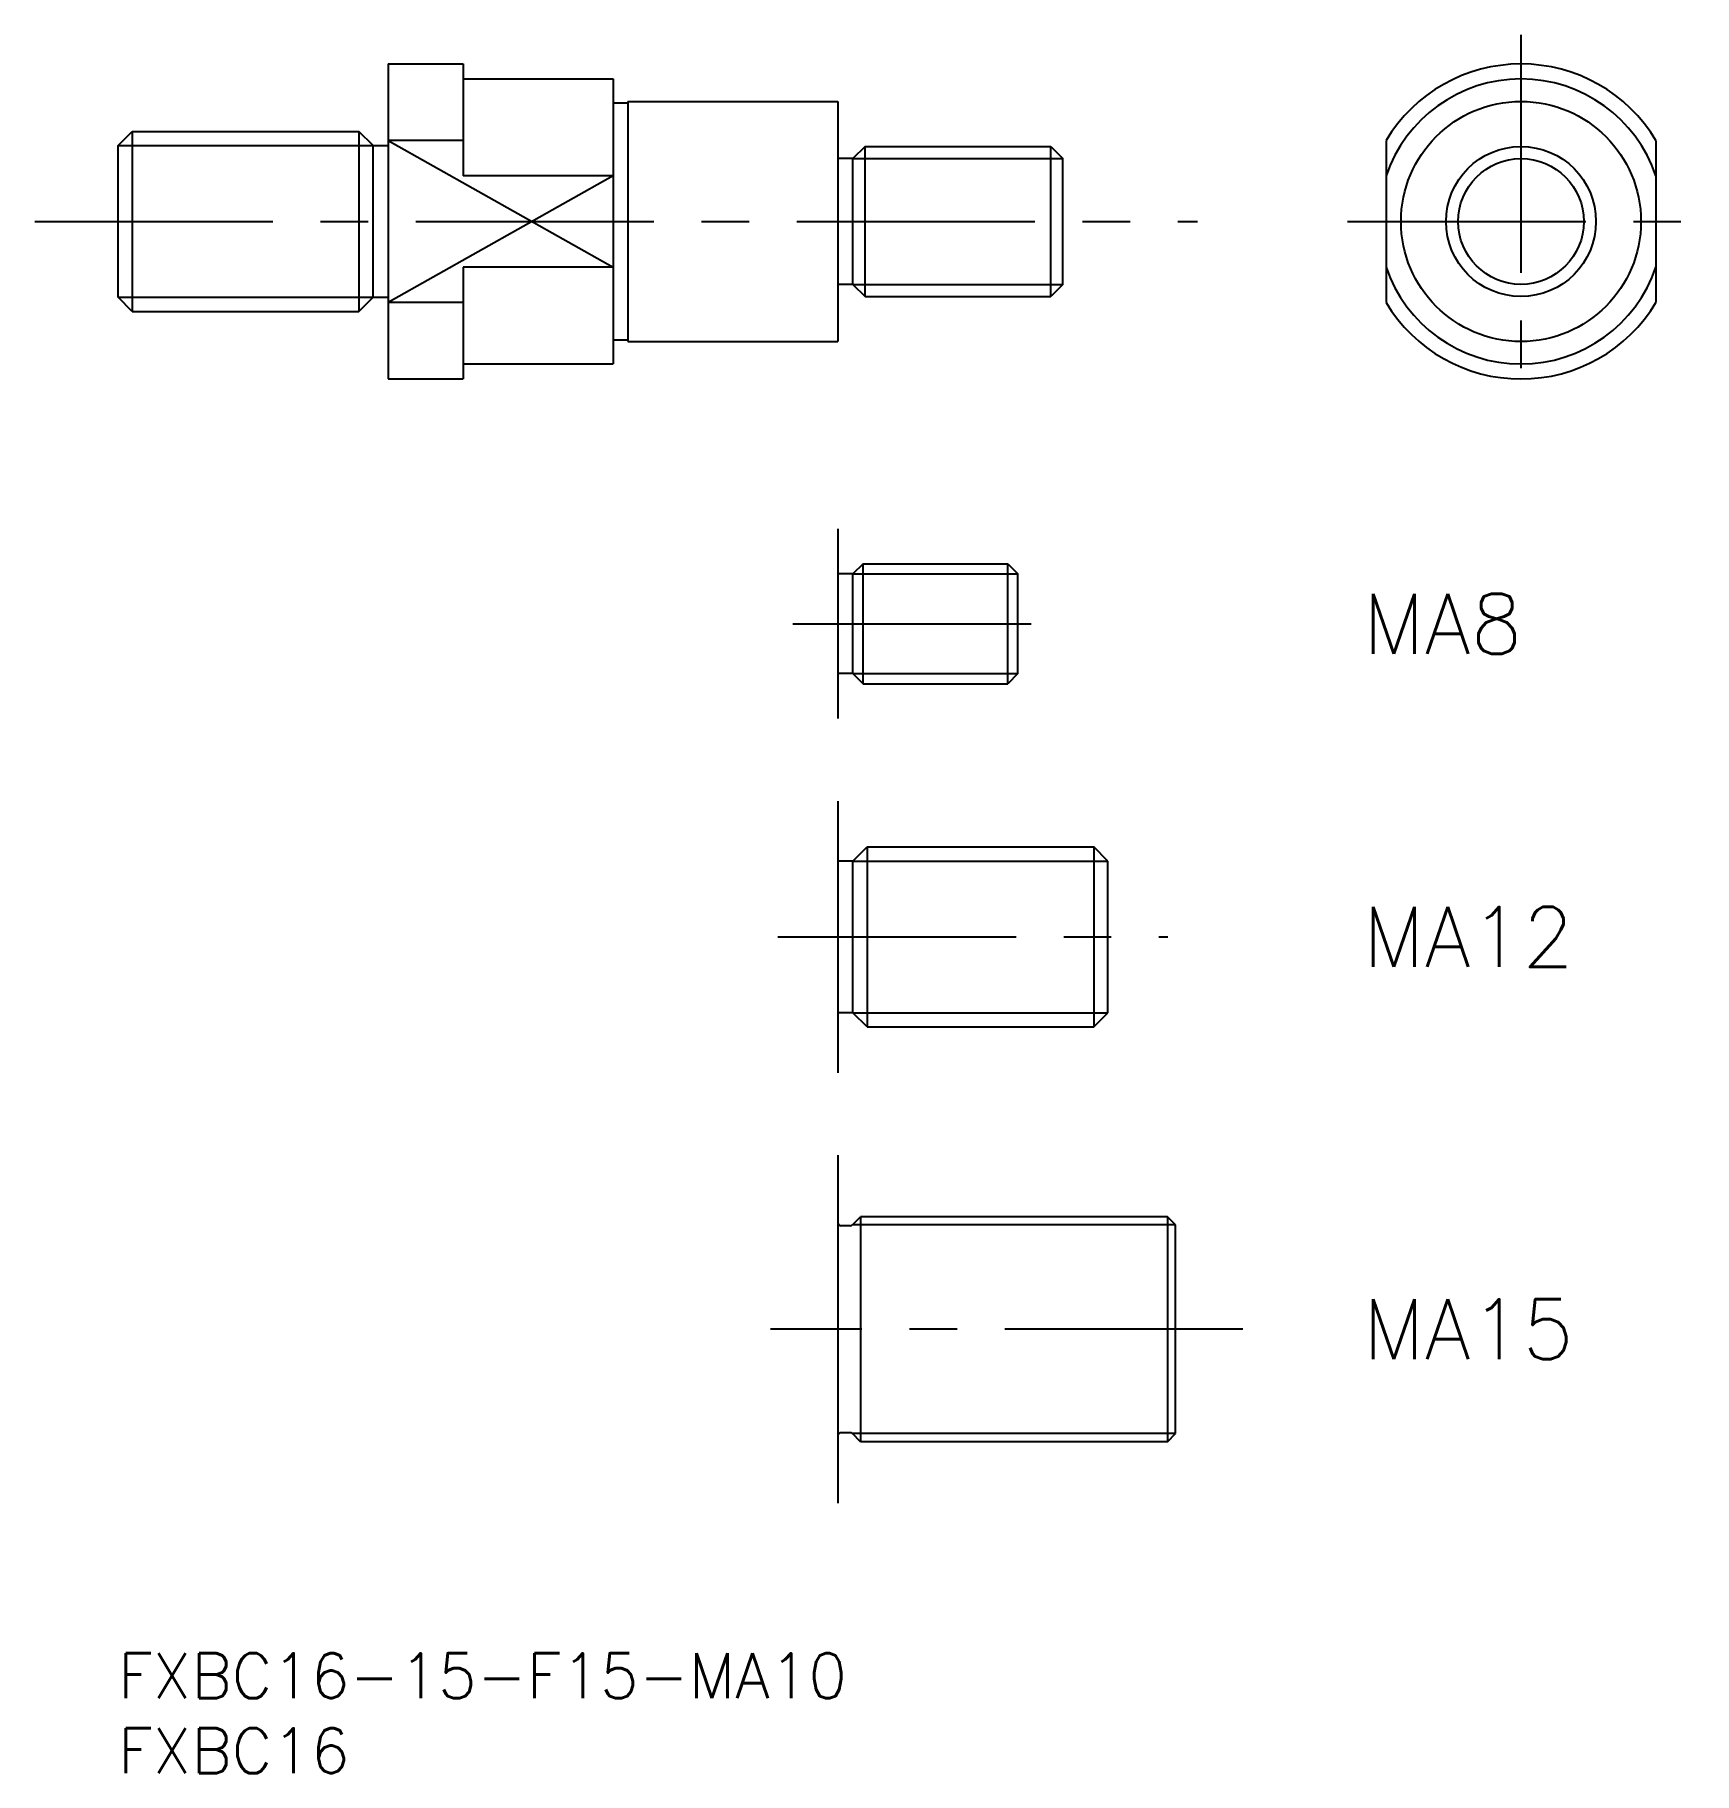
# Model space of a CAD drawing. Extents: x -6 to 105, y -8 to 108.
import ezdxf

# ---------------------------------------------------------------- set-up
doc = ezdxf.new("R2010")
doc.units = 0
doc.header["$LTSCALE"] = 0.5
doc.linetypes.add('CENTER', pattern=[50.8, 31.75, -6.35, 6.35, -6.35])
for name, color, linetype in [('MSM_CENTER', 1, 'CENTER'), ('MSM_CONTINUOUS', 7, 'CONTINUOUS'), ('MSM_NARROW', 5, 'CONTINUOUS'), ('MSM_PART_NUMBER', 7, 'CONTINUOUS')]:
    doc.layers.add(name, color=color, linetype=linetype)
doc.styles.get("Standard").update_dxf_attribs({"font": 'txt.shx', "height": 3, "bigfont": 'bigfont.shx'})

# ---------------------------------------------------------------- blocks, each defined once
blk = doc.blocks.new('*U4')
at = {"layer": 'MSM_PART_NUMBER'}
blk.add_text('FXBC16-15-F15-MA10', height=3, dxfattribs=at).set_placement((0, -3))
blk = doc.blocks.new('*U5')
at = {"layer": 'MSM_PART_NUMBER'}
blk.add_text('FXBC16', height=3, dxfattribs=at).set_placement((0, -8))
blk = doc.blocks.new('*U6')
at = {"layer": 'MSM_PART_NUMBER'}
blk.add_text('MA8', height=4, dxfattribs=at).set_placement((83, 66.6295))
blk = doc.blocks.new('*U7')
at = {"layer": 'MSM_PART_NUMBER'}
blk.add_text('MA12', height=4, dxfattribs=at).set_placement((83, 45.753))
blk = doc.blocks.new('*U8')
at = {"layer": 'MSM_PART_NUMBER'}
blk.add_text('MA15', height=4, dxfattribs=at).set_placement((83, 19.6))

msp = doc.modelspace()

# ---------------------------------------------------------------- linework, layer by layer
at = {"layer": 'MSM_CENTER'}
for p, q in [((93.54, 107.9), (93.54, 83.01)), ((-5.55, 95.45), (71.98, 95.45)), ((81.98, 95.45), (105.09, 95.45)), ((45, 68.63), (63, 68.63)), ((44, 47.75), (70, 47.75)), ((75, 21.6), (43.5, 21.6))]:
    msp.add_line(p, q, dxfattribs=at)
at = {"layer": 'MSM_CONTINUOUS'}
for p, q in [((18, 105.95), (18, 84.95)), ((18, 105.95), (23, 105.95)), ((23, 105.95), (23, 98.49)), ((23, 104.95), (33, 104.95)), ((33, 104.95), (33, 85.95)), ((33, 103.35), (34, 103.35)), ((34, 103.45), (48, 103.45)), ((34, 103.45), (34, 87.45)), ((48, 103.45), (48, 87.45)), ((0, 100.51), (0.95, 101.45)), ((0.95, 101.45), (16.05, 101.45)), ((0.95, 101.45), (0.95, 89.45)), ((17, 100.51), (16.05, 101.45)), ((16.05, 101.45), (16.05, 89.45)), ((23, 100.86), (18, 100.86)), ((84.54, 100.86), (84.54, 90.04)), ((102.54, 100.86), (102.54, 90.04)), ((0, 90.4), (0, 100.51)), ((17, 90.4), (17, 100.51)), ((17, 100.51), (18, 100.51)), ((49.81, 100.45), (49, 99.64)), ((49.81, 100.45), (62.19, 100.45)), ((49.81, 90.45), (49.81, 100.45)), ((62.19, 90.45), (62.19, 100.45)), ((62.19, 100.45), (63, 99.64)), ((49, 99.64), (48, 99.64)), ((49, 91.26), (49, 99.64)), ((63, 91.26), (63, 99.64)), ((33, 98.49), (23, 98.49)), ((33, 92.41), (23, 92.41)), ((23, 92.41), (23, 84.95)), ((49, 91.26), (48, 91.26)), ((49, 91.26), (49.81, 90.45)), ((49.81, 90.45), (62.19, 90.45)), ((63, 91.26), (62.19, 90.45)), ((0.95, 89.45), (0, 90.4)), ((0.95, 89.45), (16.05, 89.45)), ((16.05, 89.45), (17, 90.4)), ((17, 90.4), (18, 90.4)), ((23, 90.04), (18, 90.04)), ((33, 87.55), (34, 87.55)), ((34, 87.45), (48, 87.45)), ((23, 85.95), (33, 85.95)), ((18, 84.95), (23, 84.95)), ((48, 74.95), (48, 62.31)), ((49, 71.95), (48, 71.95)), ((49.68, 72.63), (49, 71.95)), ((49, 65.31), (49, 71.95)), ((49.68, 72.63), (59.32, 72.63)), ((49.68, 64.63), (49.68, 72.63)), ((59.32, 64.63), (59.32, 72.63)), ((59.32, 72.63), (60, 71.95)), ((60, 65.31), (60, 71.95)), ((49, 65.31), (48, 65.31)), ((49, 65.31), (49.68, 64.63)), ((60, 65.31), (59.32, 64.63)), ((49.68, 64.63), (59.32, 64.63)), ((48, 56.81), (48, 38.7)), ((49, 52.81), (49.95, 53.75)), ((49.95, 53.75), (65.05, 53.75)), ((49.95, 53.75), (49.95, 41.75)), ((66, 52.81), (65.05, 53.75)), ((65.05, 53.75), (65.05, 41.75)), ((49, 52.81), (48, 52.81)), ((49, 42.7), (49, 52.81)), ((66, 42.7), (66, 52.81)), ((49, 42.7), (48, 42.7)), ((49.95, 41.75), (49, 42.7)), ((49.95, 41.75), (65.05, 41.75)), ((65.05, 41.75), (66, 42.7)), ((48, 33.2), (48, 10)), ((48.96, 28.56), (49.5, 29.1)), ((69.96, 29.1), (49.5, 29.1)), ((49.5, 29.1), (49.5, 14.1)), ((70.5, 28.56), (69.96, 29.1)), ((69.96, 29.1), (69.96, 14.1)), ((48.82, 28.5), (48.2, 28.5)), ((70.5, 14.64), (70.5, 28.56)), ((48.82, 14.7), (48.2, 14.7)), ((49.5, 14.1), (48.96, 14.64)), ((69.96, 14.1), (49.5, 14.1)), ((69.96, 14.1), (70.5, 14.64))]:
    msp.add_line(p, q, dxfattribs=at)
for radius in [8, 5]:
    msp.add_circle((93.54, 95.45), radius, dxfattribs=at)
for centre, radius, start, end in [((93.54, 95.45), 10.5, 31.0027, 148.9973), ((93.54, 95.45), 9.5, 18.6717, 161.3283), ((93.54, 95.45), 9.5, 198.6717, 341.3283), ((93.54, 95.45), 10.5, 211.0027, 328.9973), ((48.2, 28.7), 0.2, 180, 270), ((48.82, 28.7), 0.2, 270, 315), ((48.2, 14.5), 0.2, 90, 180), ((48.82, 14.5), 0.2, 45, 90)]:
    msp.add_arc(centre, radius, start, end, dxfattribs=at)
at = {"layer": 'MSM_NARROW'}
for p, q in [((18, 100.86), (33, 92.41)), ((0, 100.51), (17, 100.51)), ((49, 99.64), (63, 99.64)), ((33, 98.49), (18, 90.04)), ((49, 91.26), (63, 91.26)), ((0, 90.4), (17, 90.4)), ((49, 71.95), (60, 71.95)), ((49, 65.31), (60, 65.31)), ((49, 52.81), (66, 52.81)), ((49, 42.7), (66, 42.7)), ((70.5, 28.56), (48.96, 28.56)), ((70.5, 14.64), (48.96, 14.64))]:
    msp.add_line(p, q, dxfattribs=at)
msp.add_circle((93.54, 95.45), 4.19, dxfattribs=at)

# ---------------------------------------------------------------- block references
at = {"layer": 'MSM_CONTINUOUS'}
for name in ['*U6', '*U7', '*U8', '*U4', '*U5']:
    msp.add_blockref(name, (0, 0), dxfattribs=at)

doc.saveas('drawing.dxf')
